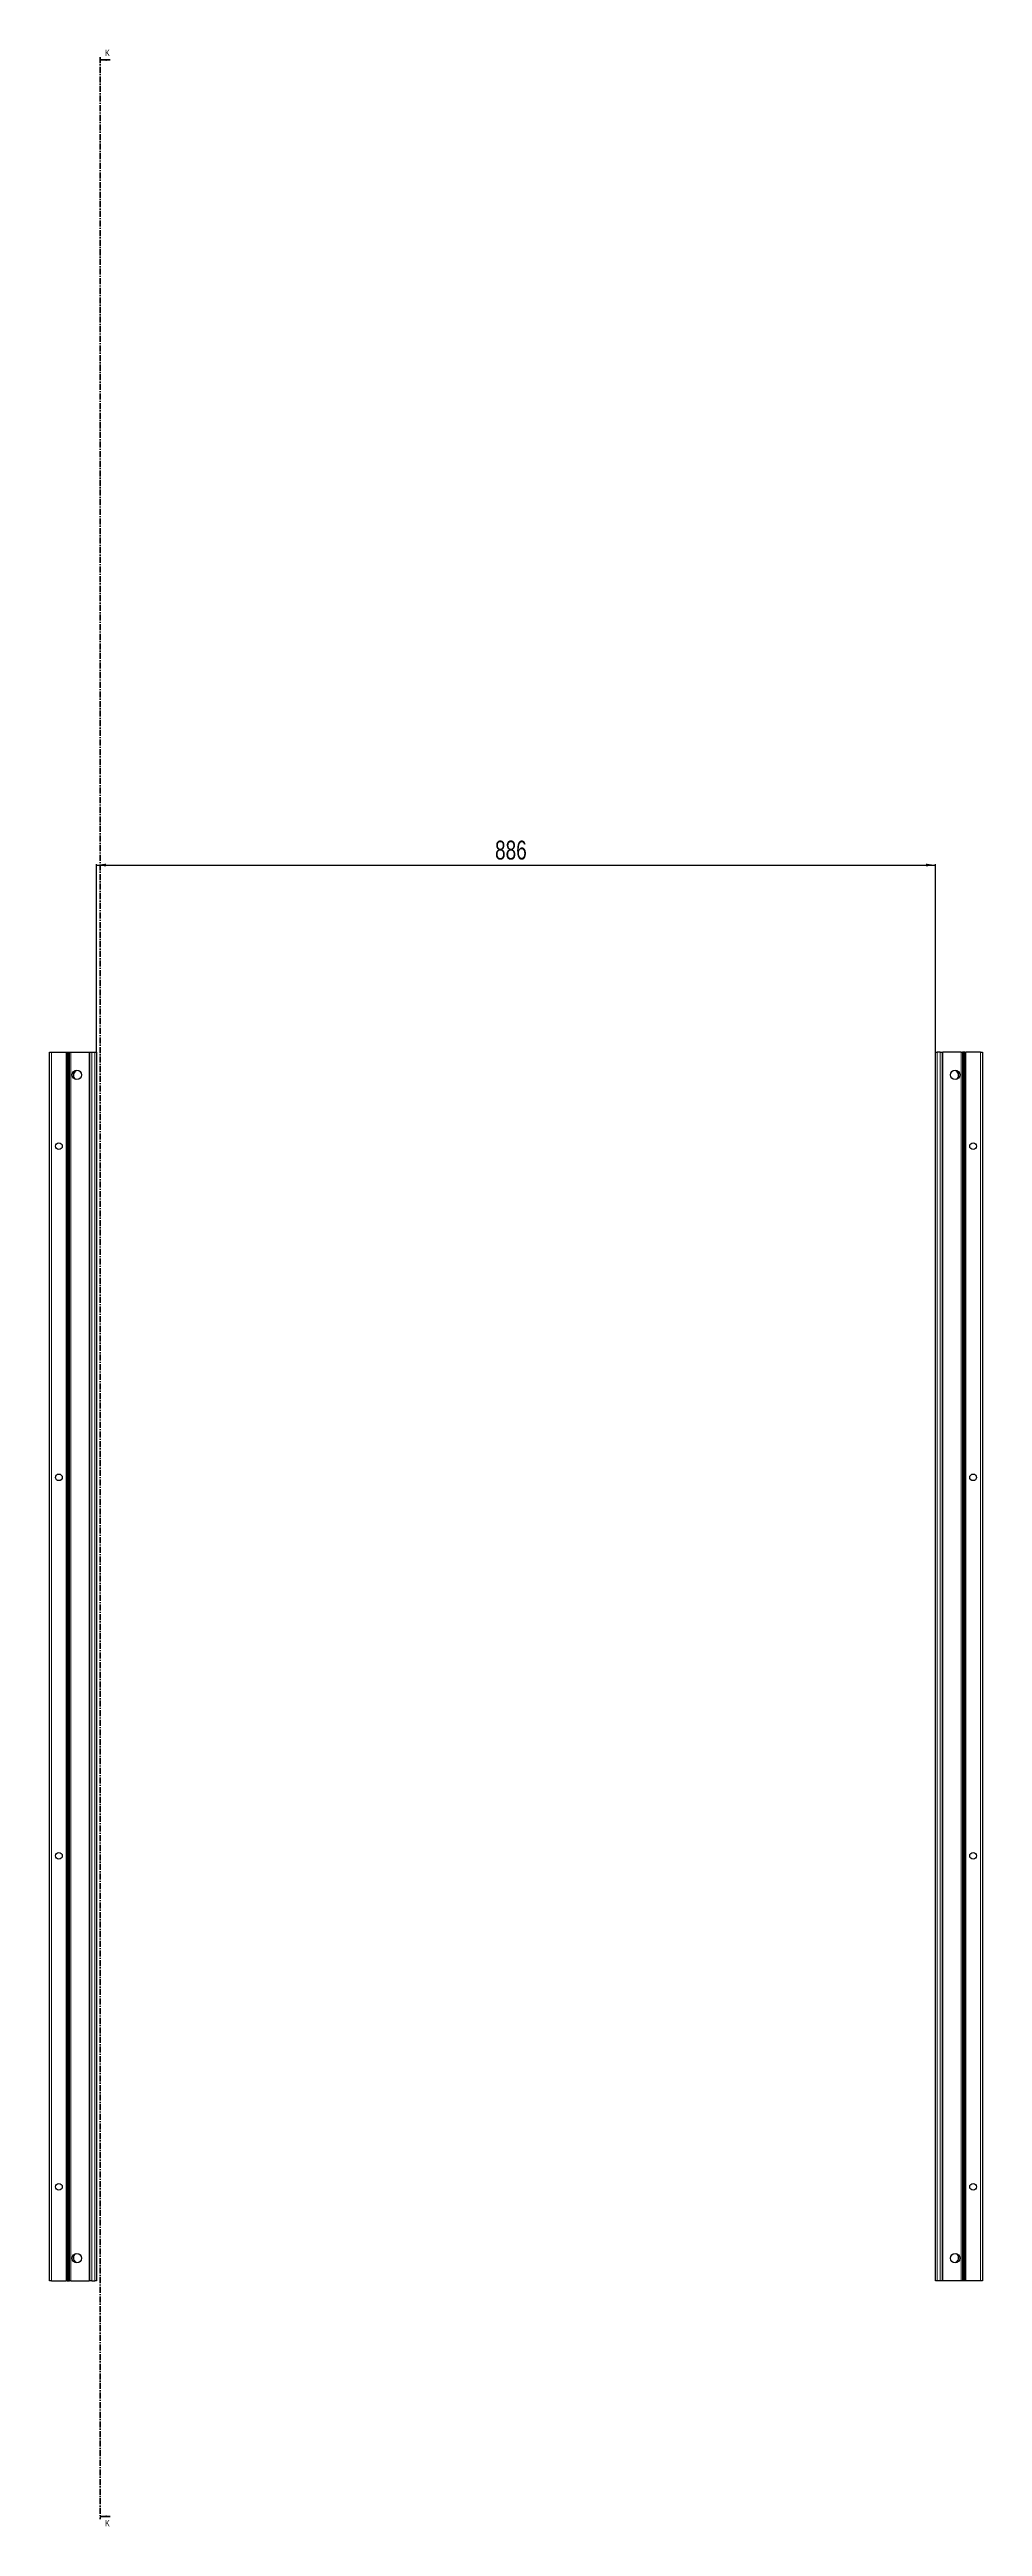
# Model space of a CAD drawing. Header units: millimetres. Extents: x -199 to 4394, y -2247 to 1507.
# Drawn here: x 1677 to 2663, y -1111 to 1507 of the extents above; entities that cross this region are included whole.
import ezdxf

# ---------------------------------------------------------------- set-up
doc = ezdxf.new("R2010")
doc.units = ezdxf.units.MM
doc.linetypes.add('CENTER', pattern=[10.16, 6.35, -1.27, 1.27, -1.27])
doc.layers.add('FORMAT', color=7, linetype='Continuous')
doc.styles.add('SLDTEXTSTYLE0', font='TXT', dxfattribs={"width": 0.75})
doc.dimstyles.new('SLDDIMSTYLE0', dxfattribs={"dimtxt": 20, "dimasz": 10, "dimexe": 0, "dimexo": 0.0625, "dimgap": 5, "dimtad": 2, "dimdec": 1, "dimrnd": 1e-09, "dimzin": 12, "dimdsep": 46, "dimtxsty": 'SLDTEXTSTYLE0', "dimsah": 1, "dimcen": 0.09, "dimadec": 0, "dimazin": 3, "dimtfac": 1, "dimtofl": 0, "dimtmove": 0, "dimatfit": 3, "dimfxl": 0, "dimfrac": 2, "dimtolj": 1, "dimtzin": 12, "dimarcsym": 0})

# ---------------------------------------------------------------- blocks, each defined once
blk = doc.blocks.new('_D_4')
at = {"layer": 'FORMAT'}
for p, q in [((1727.1, 447.2), (1727.1, 646)), ((1727.1, 645), (2613.1, 645)), ((2613.1, 447.2), (2613.1, 646))]:
    blk.add_line(p, q, dxfattribs=at)
for points in [[(1727.1, 645), (1737.1, 643.5), (1737.1, 646.5)], [(2613.1, 645), (2603.1, 646.5), (2603.1, 643.5)]]:
    blk.add_solid(points, dxfattribs=at)
at = {"layer": 'FORMAT', "insert": (2148, 670.8), "char_height": 20, "attachment_point": 1, "style": 'SLDTEXTSTYLE0'}
blk.add_mtext('886', dxfattribs=at)

msp = doc.modelspace()

# ---------------------------------------------------------------- linework, layer by layer
at = {"color": 7, "linetype": 'CENTER', "lineweight": 35}
msp.add_line((1730.86, 1499.09), (1730.86, -1103.67), dxfattribs=at)
at = {"color": 7, "linetype": 'Continuous', "lineweight": 35}
for p, q in [((1741.5, 1496.09), (1730.86, 1496.09)), ((1741.5, -1100.67), (1730.86, -1100.67))]:
    msp.add_line(p, q, dxfattribs=at)
at = {"color": 7, "linetype": 'Continuous', "lineweight": 25}
for p, q in [((1677.43, -851.79), (1677.43, 447.21)), ((1677.43, 447.21), (1679.43, 447.21)), ((1679.43, 447.21), (1694.78, 447.21)), ((1694.78, 447.21), (1695.43, 447.21)), ((1695.43, 423.46), (1695.43, 447.21)), ((1695.43, 447.21), (1696.02, 447.21)), ((1696.02, 447.21), (1697.22, 447.21)), ((1697.22, 447.21), (1697.22, -851.79)), ((1697.22, 447.21), (1697.26, 447.21)), ((1697.26, 447.21), (1697.26, -851.79)), ((1697.26, 447.21), (1698.46, 447.21)), ((1698.46, 447.21), (1699.88, 447.21)), ((1699.88, 447.21), (1719.28, 447.21)), ((1719.28, 447.21), (1719.93, 447.21)), ((1719.93, -851.79), (1719.93, 447.21)), ((1719.93, 447.21), (1721.93, 447.21)), ((1721.93, 447.21), (1725.13, 447.21)), ((1725.13, 447.21), (1727.13, 447.21)), ((1727.13, 447.21), (1727.13, -851.79)), ((2613.13, -851.79), (2613.13, 447.21)), ((2613.13, 447.21), (2615.13, 447.21)), ((2618.33, 447.21), (2615.13, 447.21)), ((2618.33, 447.21), (2620.33, 447.21)), ((2620.33, 447.21), (2620.33, -851.79)), ((2620.33, 447.21), (2620.98, 447.21)), ((2640.38, 447.21), (2620.98, 447.21)), ((2640.38, 447.21), (2641.8, 447.21)), ((2643, 447.21), (2641.8, 447.21)), ((2643, -851.79), (2643, 447.21)), ((2643.04, 447.21), (2643, 447.21)), ((2643.04, -851.79), (2643.04, 447.21)), ((2644.24, 447.21), (2643.04, 447.21)), ((2644.24, 447.21), (2644.83, 447.21)), ((2644.83, 447.21), (2644.83, 423.46)), ((2644.83, 447.21), (2645.48, 447.21)), ((2660.83, 447.21), (2645.48, 447.21)), ((2660.83, 447.21), (2662.83, 447.21)), ((2662.83, 447.21), (2662.83, -851.79)), ((1695.49, 423.35), (1695.43, 423.46)), ((1695.43, 423.46), (1695.43, 421.96)), ((1695.43, 421.96), (1695.49, 422.06)), ((1695.43, 373.46), (1695.43, 421.96)), ((1695.49, 422.06), (1695.49, 423.35)), ((1705.48, 427.73), (1705.48, 428.14)), ((2634.78, 428.14), (2634.78, 427.73)), ((2644.83, 423.46), (2644.77, 423.35)), ((2644.77, 423.35), (2644.77, 422.06)), ((2644.77, 422.06), (2644.83, 421.96)), ((2644.83, 421.96), (2644.83, 423.46)), ((2644.83, 421.96), (2644.83, 373.46)), ((1695.49, 373.35), (1695.43, 373.46)), ((1695.43, 373.46), (1695.43, 371.96)), ((1695.43, 371.96), (1695.49, 372.06)), ((1695.43, 323.46), (1695.43, 371.96)), ((1695.49, 372.06), (1695.49, 373.35)), ((2644.83, 373.46), (2644.77, 373.35)), ((2644.77, 373.35), (2644.77, 372.06)), ((2644.77, 372.06), (2644.83, 371.96)), ((2644.83, 371.96), (2644.83, 373.46)), ((2644.83, 371.96), (2644.83, 323.46)), ((1695.49, 323.35), (1695.43, 323.46)), ((1695.43, 323.46), (1695.43, 321.96)), ((1695.43, 321.96), (1695.49, 322.06)), ((1695.43, 273.46), (1695.43, 321.96)), ((1695.49, 322.06), (1695.49, 323.35)), ((2644.83, 323.46), (2644.77, 323.35)), ((2644.77, 323.35), (2644.77, 322.06)), ((2644.77, 322.06), (2644.83, 321.96)), ((2644.83, 321.96), (2644.83, 323.46)), ((2644.83, 321.96), (2644.83, 273.46)), ((1695.49, 273.35), (1695.43, 273.46)), ((1695.43, 273.46), (1695.43, 271.96)), ((1695.43, 271.96), (1695.49, 272.06)), ((1695.43, 223.46), (1695.43, 271.96)), ((1695.49, 272.06), (1695.49, 273.35)), ((2644.83, 273.46), (2644.77, 273.35)), ((2644.77, 273.35), (2644.77, 272.06)), ((2644.77, 272.06), (2644.83, 271.96)), ((2644.83, 271.96), (2644.83, 273.46)), ((2644.83, 271.96), (2644.83, 223.46)), ((1695.49, 223.35), (1695.43, 223.46)), ((1695.43, 223.46), (1695.43, 221.96)), ((1695.43, 221.96), (1695.49, 222.06)), ((1695.43, 173.46), (1695.43, 221.96)), ((1695.49, 222.06), (1695.49, 223.35)), ((2644.83, 223.46), (2644.77, 223.35)), ((2644.77, 223.35), (2644.77, 222.06)), ((2644.77, 222.06), (2644.83, 221.96)), ((2644.83, 221.96), (2644.83, 223.46)), ((2644.83, 221.96), (2644.83, 173.46)), ((1695.49, 173.35), (1695.43, 173.46)), ((1695.43, 173.46), (1695.43, 171.96)), ((1695.43, 171.96), (1695.49, 172.06)), ((1695.43, 123.46), (1695.43, 171.96)), ((1695.49, 172.06), (1695.49, 173.35)), ((2644.83, 173.46), (2644.77, 173.35)), ((2644.77, 173.35), (2644.77, 172.06)), ((2644.77, 172.06), (2644.83, 171.96)), ((2644.83, 171.96), (2644.83, 173.46)), ((2644.83, 171.96), (2644.83, 123.46)), ((1695.49, 123.35), (1695.43, 123.46)), ((1695.43, 123.46), (1695.43, 121.96)), ((1695.43, 121.96), (1695.49, 122.06)), ((1695.43, 73.46), (1695.43, 121.96)), ((1695.49, 122.06), (1695.49, 123.35)), ((2644.83, 123.46), (2644.77, 123.35)), ((2644.77, 123.35), (2644.77, 122.06)), ((2644.77, 122.06), (2644.83, 121.96)), ((2644.83, 121.96), (2644.83, 123.46)), ((2644.83, 121.96), (2644.83, 73.46)), ((1695.49, 73.35), (1695.43, 73.46)), ((1695.43, 73.46), (1695.43, 71.96)), ((1695.43, 71.96), (1695.49, 72.06)), ((1695.43, 23.46), (1695.43, 71.96)), ((1695.49, 72.06), (1695.49, 73.35)), ((2644.83, 73.46), (2644.77, 73.35)), ((2644.77, 73.35), (2644.77, 72.06)), ((2644.77, 72.06), (2644.83, 71.96)), ((2644.83, 71.96), (2644.83, 73.46)), ((2644.83, 71.96), (2644.83, 23.46)), ((1695.49, 23.35), (1695.43, 23.46)), ((1695.43, 23.46), (1695.43, 21.96)), ((1695.43, 21.96), (1695.49, 22.06)), ((1695.43, -26.54), (1695.43, 21.96)), ((1695.49, 22.06), (1695.49, 23.35)), ((2644.83, 23.46), (2644.77, 23.35)), ((2644.77, 23.35), (2644.77, 22.06)), ((2644.77, 22.06), (2644.83, 21.96)), ((2644.83, 21.96), (2644.83, 23.46)), ((2644.83, 21.96), (2644.83, -26.54)), ((1695.49, -26.65), (1695.43, -26.54)), ((1695.43, -26.54), (1695.43, -28.04)), ((1695.43, -28.04), (1695.49, -27.94)), ((1695.43, -76.54), (1695.43, -28.04)), ((1695.49, -27.94), (1695.49, -26.65)), ((2644.83, -26.54), (2644.77, -26.65)), ((2644.77, -26.65), (2644.77, -27.94)), ((2644.77, -27.94), (2644.83, -28.04)), ((2644.83, -28.04), (2644.83, -26.54)), ((2644.83, -28.04), (2644.83, -76.54)), ((1695.49, -76.65), (1695.43, -76.54)), ((1695.43, -76.54), (1695.43, -78.04)), ((1695.43, -78.04), (1695.49, -77.94)), ((1695.43, -126.54), (1695.43, -78.04)), ((1695.49, -77.94), (1695.49, -76.65)), ((2644.83, -76.54), (2644.77, -76.65)), ((2644.77, -76.65), (2644.77, -77.94)), ((2644.77, -77.94), (2644.83, -78.04)), ((2644.83, -78.04), (2644.83, -76.54)), ((2644.83, -78.04), (2644.83, -126.54)), ((1695.49, -126.65), (1695.43, -126.54)), ((1695.43, -126.54), (1695.43, -128.04)), ((1695.43, -128.04), (1695.49, -127.94)), ((1695.43, -176.54), (1695.43, -128.04)), ((1695.49, -127.94), (1695.49, -126.65)), ((2644.83, -126.54), (2644.77, -126.65)), ((2644.77, -126.65), (2644.77, -127.94)), ((2644.77, -127.94), (2644.83, -128.04)), ((2644.83, -128.04), (2644.83, -126.54)), ((2644.83, -128.04), (2644.83, -176.54)), ((1695.49, -176.65), (1695.43, -176.54)), ((1695.43, -176.54), (1695.43, -178.04)), ((1695.43, -178.04), (1695.49, -177.94)), ((1695.43, -226.54), (1695.43, -178.04)), ((1695.49, -177.94), (1695.49, -176.65)), ((2644.83, -176.54), (2644.77, -176.65)), ((2644.77, -176.65), (2644.77, -177.94)), ((2644.77, -177.94), (2644.83, -178.04)), ((2644.83, -178.04), (2644.83, -176.54)), ((2644.83, -178.04), (2644.83, -226.54)), ((1695.49, -226.65), (1695.43, -226.54)), ((1695.43, -226.54), (1695.43, -228.04)), ((1695.43, -228.04), (1695.49, -227.94)), ((1695.43, -276.54), (1695.43, -228.04)), ((1695.49, -227.94), (1695.49, -226.65)), ((2644.83, -226.54), (2644.77, -226.65)), ((2644.77, -226.65), (2644.77, -227.94)), ((2644.77, -227.94), (2644.83, -228.04)), ((2644.83, -228.04), (2644.83, -226.54)), ((2644.83, -228.04), (2644.83, -276.54)), ((1695.49, -276.65), (1695.43, -276.54)), ((1695.43, -276.54), (1695.43, -278.04)), ((1695.43, -278.04), (1695.49, -277.94)), ((1695.43, -326.54), (1695.43, -278.04)), ((1695.49, -277.94), (1695.49, -276.65)), ((2644.83, -276.54), (2644.77, -276.65)), ((2644.77, -276.65), (2644.77, -277.94)), ((2644.77, -277.94), (2644.83, -278.04)), ((2644.83, -278.04), (2644.83, -276.54)), ((2644.83, -278.04), (2644.83, -326.54)), ((1695.49, -326.65), (1695.43, -326.54)), ((1695.43, -326.54), (1695.43, -328.04)), ((1695.43, -328.04), (1695.49, -327.94)), ((1695.43, -376.54), (1695.43, -328.04)), ((1695.49, -327.94), (1695.49, -326.65)), ((2644.83, -326.54), (2644.77, -326.65)), ((2644.77, -326.65), (2644.77, -327.94)), ((2644.77, -327.94), (2644.83, -328.04)), ((2644.83, -328.04), (2644.83, -326.54)), ((2644.83, -328.04), (2644.83, -376.54)), ((1695.49, -376.65), (1695.43, -376.54)), ((1695.43, -376.54), (1695.43, -378.04)), ((1695.43, -378.04), (1695.49, -377.94)), ((1695.43, -426.54), (1695.43, -378.04)), ((1695.49, -377.94), (1695.49, -376.65)), ((2644.83, -376.54), (2644.77, -376.65)), ((2644.77, -376.65), (2644.77, -377.94)), ((2644.77, -377.94), (2644.83, -378.04)), ((2644.83, -378.04), (2644.83, -376.54)), ((2644.83, -378.04), (2644.83, -426.54)), ((1695.49, -426.65), (1695.43, -426.54)), ((1695.43, -426.54), (1695.43, -428.04)), ((1695.43, -428.04), (1695.49, -427.94)), ((1695.43, -476.54), (1695.43, -428.04)), ((1695.49, -427.94), (1695.49, -426.65)), ((2644.83, -426.54), (2644.77, -426.65)), ((2644.77, -426.65), (2644.77, -427.94)), ((2644.77, -427.94), (2644.83, -428.04)), ((2644.83, -428.04), (2644.83, -426.54)), ((2644.83, -428.04), (2644.83, -476.54)), ((1695.49, -476.65), (1695.43, -476.54)), ((1695.43, -476.54), (1695.43, -478.04)), ((1695.43, -478.04), (1695.49, -477.94)), ((1695.43, -526.54), (1695.43, -478.04)), ((1695.49, -477.94), (1695.49, -476.65)), ((2644.83, -476.54), (2644.77, -476.65)), ((2644.77, -476.65), (2644.77, -477.94)), ((2644.77, -477.94), (2644.83, -478.04)), ((2644.83, -478.04), (2644.83, -476.54)), ((2644.83, -478.04), (2644.83, -526.54)), ((1695.49, -526.65), (1695.43, -526.54)), ((1695.43, -526.54), (1695.43, -528.04)), ((1695.43, -528.04), (1695.49, -527.94)), ((1695.43, -576.54), (1695.43, -528.04)), ((1695.49, -527.94), (1695.49, -526.65)), ((2644.83, -526.54), (2644.77, -526.65)), ((2644.77, -526.65), (2644.77, -527.94)), ((2644.77, -527.94), (2644.83, -528.04)), ((2644.83, -528.04), (2644.83, -526.54)), ((2644.83, -528.04), (2644.83, -576.54)), ((1695.49, -576.65), (1695.43, -576.54)), ((1695.43, -576.54), (1695.43, -578.04)), ((1695.43, -578.04), (1695.49, -577.94)), ((1695.43, -626.54), (1695.43, -578.04)), ((1695.49, -577.94), (1695.49, -576.65)), ((2644.83, -576.54), (2644.77, -576.65)), ((2644.77, -576.65), (2644.77, -577.94)), ((2644.77, -577.94), (2644.83, -578.04)), ((2644.83, -578.04), (2644.83, -576.54)), ((2644.83, -578.04), (2644.83, -626.54)), ((1695.49, -626.65), (1695.43, -626.54)), ((1695.43, -626.54), (1695.43, -628.04)), ((1695.43, -628.04), (1695.49, -627.94)), ((1695.43, -676.54), (1695.43, -628.04)), ((1695.49, -627.94), (1695.49, -626.65)), ((2644.83, -626.54), (2644.77, -626.65)), ((2644.77, -626.65), (2644.77, -627.94)), ((2644.77, -627.94), (2644.83, -628.04)), ((2644.83, -628.04), (2644.83, -626.54)), ((2644.83, -628.04), (2644.83, -676.54)), ((1695.49, -676.65), (1695.43, -676.54)), ((1695.43, -676.54), (1695.43, -678.04)), ((1695.43, -678.04), (1695.49, -677.94)), ((1695.43, -726.54), (1695.43, -678.04)), ((1695.49, -677.94), (1695.49, -676.65)), ((2644.83, -676.54), (2644.77, -676.65)), ((2644.77, -676.65), (2644.77, -677.94)), ((2644.77, -677.94), (2644.83, -678.04)), ((2644.83, -678.04), (2644.83, -676.54)), ((2644.83, -678.04), (2644.83, -726.54)), ((1695.49, -726.65), (1695.43, -726.54)), ((1695.43, -726.54), (1695.43, -728.04)), ((1695.43, -728.04), (1695.49, -727.94)), ((1695.43, -776.54), (1695.43, -728.04)), ((1695.49, -727.94), (1695.49, -726.65)), ((2644.83, -726.54), (2644.77, -726.65)), ((2644.77, -726.65), (2644.77, -727.94)), ((2644.77, -727.94), (2644.83, -728.04)), ((2644.83, -728.04), (2644.83, -726.54)), ((2644.83, -728.04), (2644.83, -776.54)), ((1695.49, -776.65), (1695.43, -776.54)), ((1695.43, -776.54), (1695.43, -778.04)), ((1695.43, -778.04), (1695.49, -777.94)), ((1695.43, -826.54), (1695.43, -778.04)), ((1695.49, -777.94), (1695.49, -776.65)), ((2644.83, -776.54), (2644.77, -776.65)), ((2644.77, -776.65), (2644.77, -777.94)), ((2644.77, -777.94), (2644.83, -778.04)), ((2644.83, -778.04), (2644.83, -776.54)), ((2644.83, -778.04), (2644.83, -826.54)), ((1695.49, -826.65), (1695.43, -826.54)), ((1695.43, -826.54), (1695.43, -828.04)), ((1695.43, -828.04), (1695.49, -827.94)), ((1695.43, -851.79), (1695.43, -828.04)), ((1695.49, -827.94), (1695.49, -826.65)), ((1705.48, -832.73), (1705.48, -832.32)), ((2634.78, -832.32), (2634.78, -832.73)), ((2644.83, -826.54), (2644.77, -826.65)), ((2644.77, -826.65), (2644.77, -827.94)), ((2644.77, -827.94), (2644.83, -828.04)), ((2644.83, -828.04), (2644.83, -826.54)), ((2644.83, -828.04), (2644.83, -851.79)), ((1679.43, -851.79), (1677.43, -851.79)), ((1679.43, -851.79), (1694.78, -851.79)), ((1695.43, -851.79), (1694.78, -851.79)), ((1696.02, -851.79), (1695.43, -851.79)), ((1696.02, -851.79), (1697.22, -851.79)), ((1697.22, -851.79), (1697.26, -851.79)), ((1697.26, -851.79), (1698.46, -851.79)), ((1699.88, -851.79), (1698.46, -851.79)), ((1699.88, -851.79), (1719.28, -851.79)), ((1719.93, -851.79), (1719.28, -851.79)), ((1721.93, -851.79), (1719.93, -851.79)), ((1721.93, -851.79), (1725.13, -851.79)), ((1727.13, -851.79), (1725.13, -851.79)), ((2615.13, -851.79), (2613.13, -851.79)), ((2618.33, -851.79), (2615.13, -851.79)), ((2620.33, -851.79), (2618.33, -851.79)), ((2620.98, -851.79), (2620.33, -851.79)), ((2640.38, -851.79), (2620.98, -851.79)), ((2641.8, -851.79), (2640.38, -851.79)), ((2643, -851.79), (2641.8, -851.79)), ((2643.04, -851.79), (2643, -851.79)), ((2644.24, -851.79), (2643.04, -851.79)), ((2644.83, -851.79), (2644.24, -851.79)), ((2645.48, -851.79), (2644.83, -851.79)), ((2660.83, -851.79), (2645.48, -851.79)), ((2662.83, -851.79), (2660.83, -851.79))]:
    msp.add_line(p, q, dxfattribs=at)
at = {"color": 8, "linetype": 'Continuous', "lineweight": 18}
for p, q in [((1679.43, 447.21), (1679.43, -851.79)), ((1694.78, -851.79), (1694.78, 447.21)), ((1696.02, 447.21), (1696.02, -851.79)), ((1698.46, -851.79), (1698.46, 447.21)), ((1699.88, 447.21), (1699.88, -851.79)), ((1719.28, -851.79), (1719.28, 447.21)), ((1721.93, 447.21), (1721.93, -851.79)), ((1725.13, -851.79), (1725.13, 447.21)), ((2615.13, 447.21), (2615.13, -851.79)), ((2618.33, -851.79), (2618.33, 447.21)), ((2620.98, 447.21), (2620.98, -851.79)), ((2640.38, -851.79), (2640.38, 447.21)), ((2641.8, 447.21), (2641.8, -851.79)), ((2644.24, -851.79), (2644.24, 447.21)), ((2645.48, 447.21), (2645.48, -851.79)), ((2660.83, -851.79), (2660.83, 447.21))]:
    msp.add_line(p, q, dxfattribs=at)
at = {"color": 7, "linetype": 'Continuous', "lineweight": 25}
for centre, radius in [((1706.28, 423.21), 5), ((2633.98, 423.21), 5), ((1687.33, 347.71), 3.5), ((2652.93, 347.71), 3.5), ((1687.33, -2.29), 3.5), ((2652.93, -2.29), 3.5), ((1687.33, -402.29), 3.5), ((2652.93, -402.29), 3.5), ((1687.33, -752.29), 3.5), ((2652.93, -752.29), 3.5), ((1706.28, -827.79), 5), ((2633.98, -827.79), 5)]:
    msp.add_circle(centre, radius, dxfattribs=at)
for centre, radius, start, end in [((1707.78, 422.71), 5.25, 119.14074, 233.81086), ((1704.98, 427.73), 0.5, 299.14074, 0), ((2635.28, 427.73), 0.5, 180, 240.85926), ((2632.48, 422.71), 5.25, 306.1891, 60.85926), ((1707.78, -827.29), 5.25, 126.18914, 240.85926), ((1704.98, -832.32), 0.5, 0, 60.85926), ((2635.28, -832.32), 0.5, 119.14074, 180), ((2632.48, -827.29), 5.25, 299.14074, 53.81081)]:
    msp.add_arc(centre, radius, start, end, dxfattribs=at)
at = {"color": 7, "linetype": 'Continuous', "lineweight": 35}
for points in [[(1730.86, 1496.09), (1737.86, 1494.97), (1737.86, 1497.21)], [(1730.86, -1100.67), (1737.86, -1101.79), (1737.86, -1099.55)]]:
    msp.add_solid(points, dxfattribs=at)

# ---------------------------------------------------------------- texts
at = {"color": 7, "linetype": 'Continuous', "char_height": 7, "attachment_point": 1, "style": 'SLDTEXTSTYLE0'}
for insert in [(1736.02, 1507.1), (1736.02, -1104.34)]:
    msp.add_mtext('K', dxfattribs=dict(at, insert=insert))

# ---------------------------------------------------------------- dimensions: what is measured, and where the dimension line sits
at = {"layer": 'FORMAT'}
dim = msp.add_linear_dim(base=(2613.13, 645), p1=(1727.13, 447.21), p2=(2613.13, 447.21), angle=0, dimstyle='SLDDIMSTYLE0', dxfattribs=at)
dim.commit()
dim.dimension.update_dxf_attribs({"geometry": '_D_4', "text_midpoint": (2170.13, 645), "dimtype": 160})

doc.saveas('drawing.dxf')
